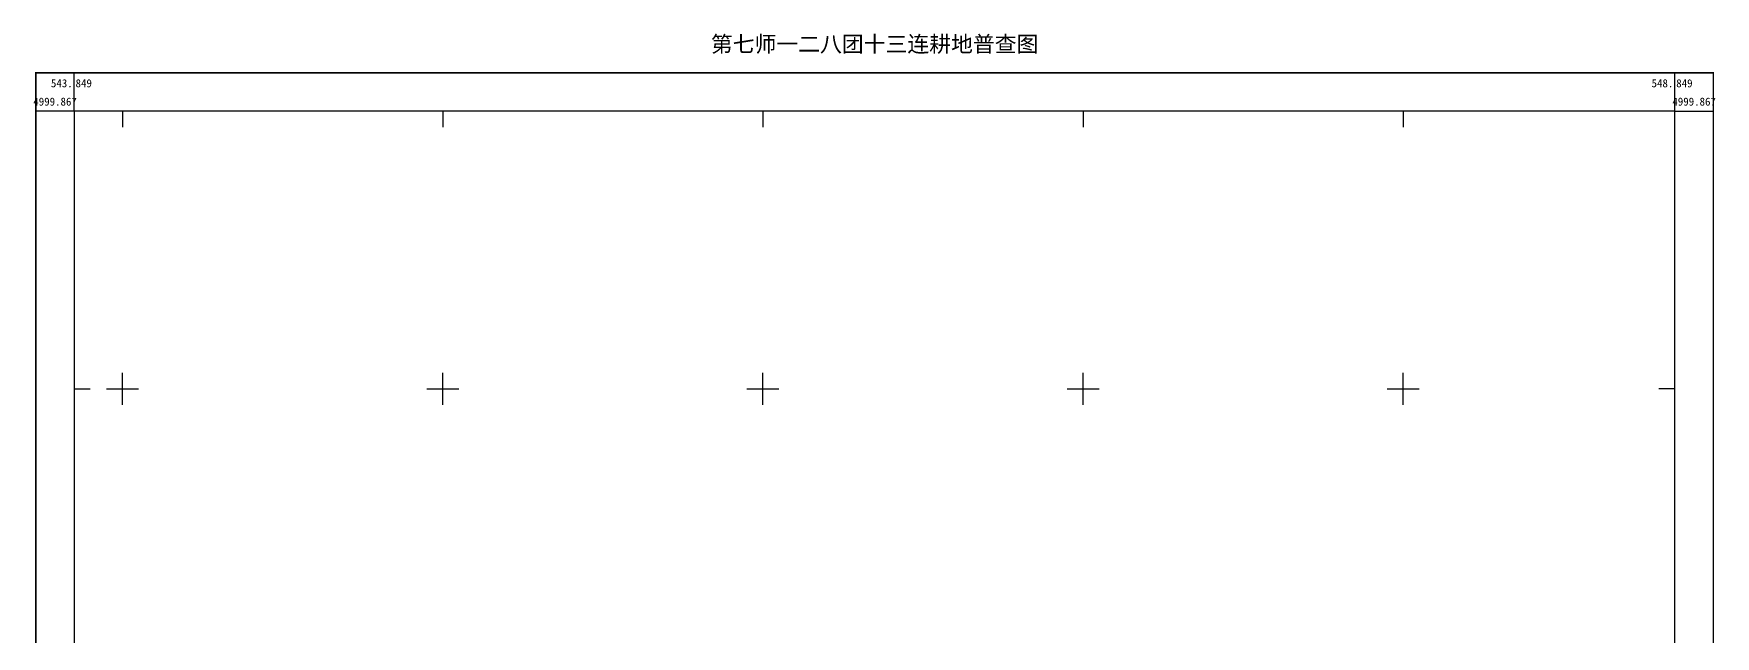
# Model space of a CAD drawing. Extents: x 543653 to 548975, y 4994564 to 5000110.
# Drawn here: x 543722 to 548975, y 4998226 to 5000110 of the extents above; entities that cross this region are included whole.
import ezdxf
from ezdxf.enums import TextEntityAlignment as Align

# ---------------------------------------------------------------- set-up
doc = ezdxf.new("R2010")
doc.units = 0
doc.header["$LTSCALE"] = 10
doc.layers.add('TK', color=7, linetype='CONTINUOUS')
doc.styles.add('宋体', font='')
doc.styles.get('宋体').set_extended_font_data('SimSun')

msp = doc.modelspace()

# ---------------------------------------------------------------- linework, layer by layer
at = {"layer": 'TK', "color": 7, "linetype": 'Continuous'}
for p, q in [((543849, 4999867), (543849, 4999987)), ((548849, 4999867), (548849, 4999987)), ((543849, 4999867), (543729, 4999867)), ((544000, 4999867), (544000, 4999817)), ((545000, 4999867), (545000, 4999817)), ((546000, 4999867), (546000, 4999817)), ((547000, 4999867), (547000, 4999817)), ((548000, 4999867), (548000, 4999817)), ((548849, 4999867), (548969, 4999867)), ((544000, 4998950), (544000, 4999050)), ((545000, 4998950), (545000, 4999050)), ((546000, 4998950), (546000, 4999050)), ((547000, 4998950), (547000, 4999050)), ((548000, 4998950), (548000, 4999050)), ((543849, 4999000), (543899, 4999000)), ((543950, 4999000), (544050, 4999000)), ((544950, 4999000), (545050, 4999000)), ((545950, 4999000), (546050, 4999000)), ((546950, 4999000), (547050, 4999000)), ((547950, 4999000), (548050, 4999000)), ((548849, 4999000), (548799, 4999000))]:
    msp.add_line(p, q, dxfattribs=at)
at = {"layer": 'TK', "color": 7, "linetype": 'Continuous', "const_width": 5, "flags": 128}
msp.add_lwpolyline([(543729, 4994747), (548969, 4994747), (548969, 4999987), (543729, 4999987)], close=True, dxfattribs=at)
at = {"layer": 'TK', "color": 7, "linetype": 'Continuous', "flags": 128}
msp.add_lwpolyline([(543849, 4994867), (548849, 4994867), (548849, 4999867), (543849, 4999867)], close=True, dxfattribs=at)

# ---------------------------------------------------------------- texts
at = {"layer": 'TK', "color": 7, "linetype": 'Continuous', "style": '宋体'}
msp.add_text('第七师一二八团十三连耕地普查图', height=50, dxfattribs=at).set_placement((546349, 5000037), align=Align.BOTTOM_CENTER)
for s, p in [('543.', (543844, 4999954.5)), ('548.', (548844, 4999954.5))]:
    msp.add_text(s, height=25, dxfattribs=at).set_placement(p, align=Align.MIDDLE_RIGHT)
for p in [(543853, 4999954.5), (548853, 4999954.5)]:
    msp.add_text('849', height=25, dxfattribs=at).set_placement(p, align=Align.MIDDLE_LEFT)
for p in [(543789, 4999897), (548909, 4999897)]:
    msp.add_text('4999.867', height=25, dxfattribs=at).set_placement(p, align=Align.MIDDLE)

doc.saveas('drawing.dxf')
